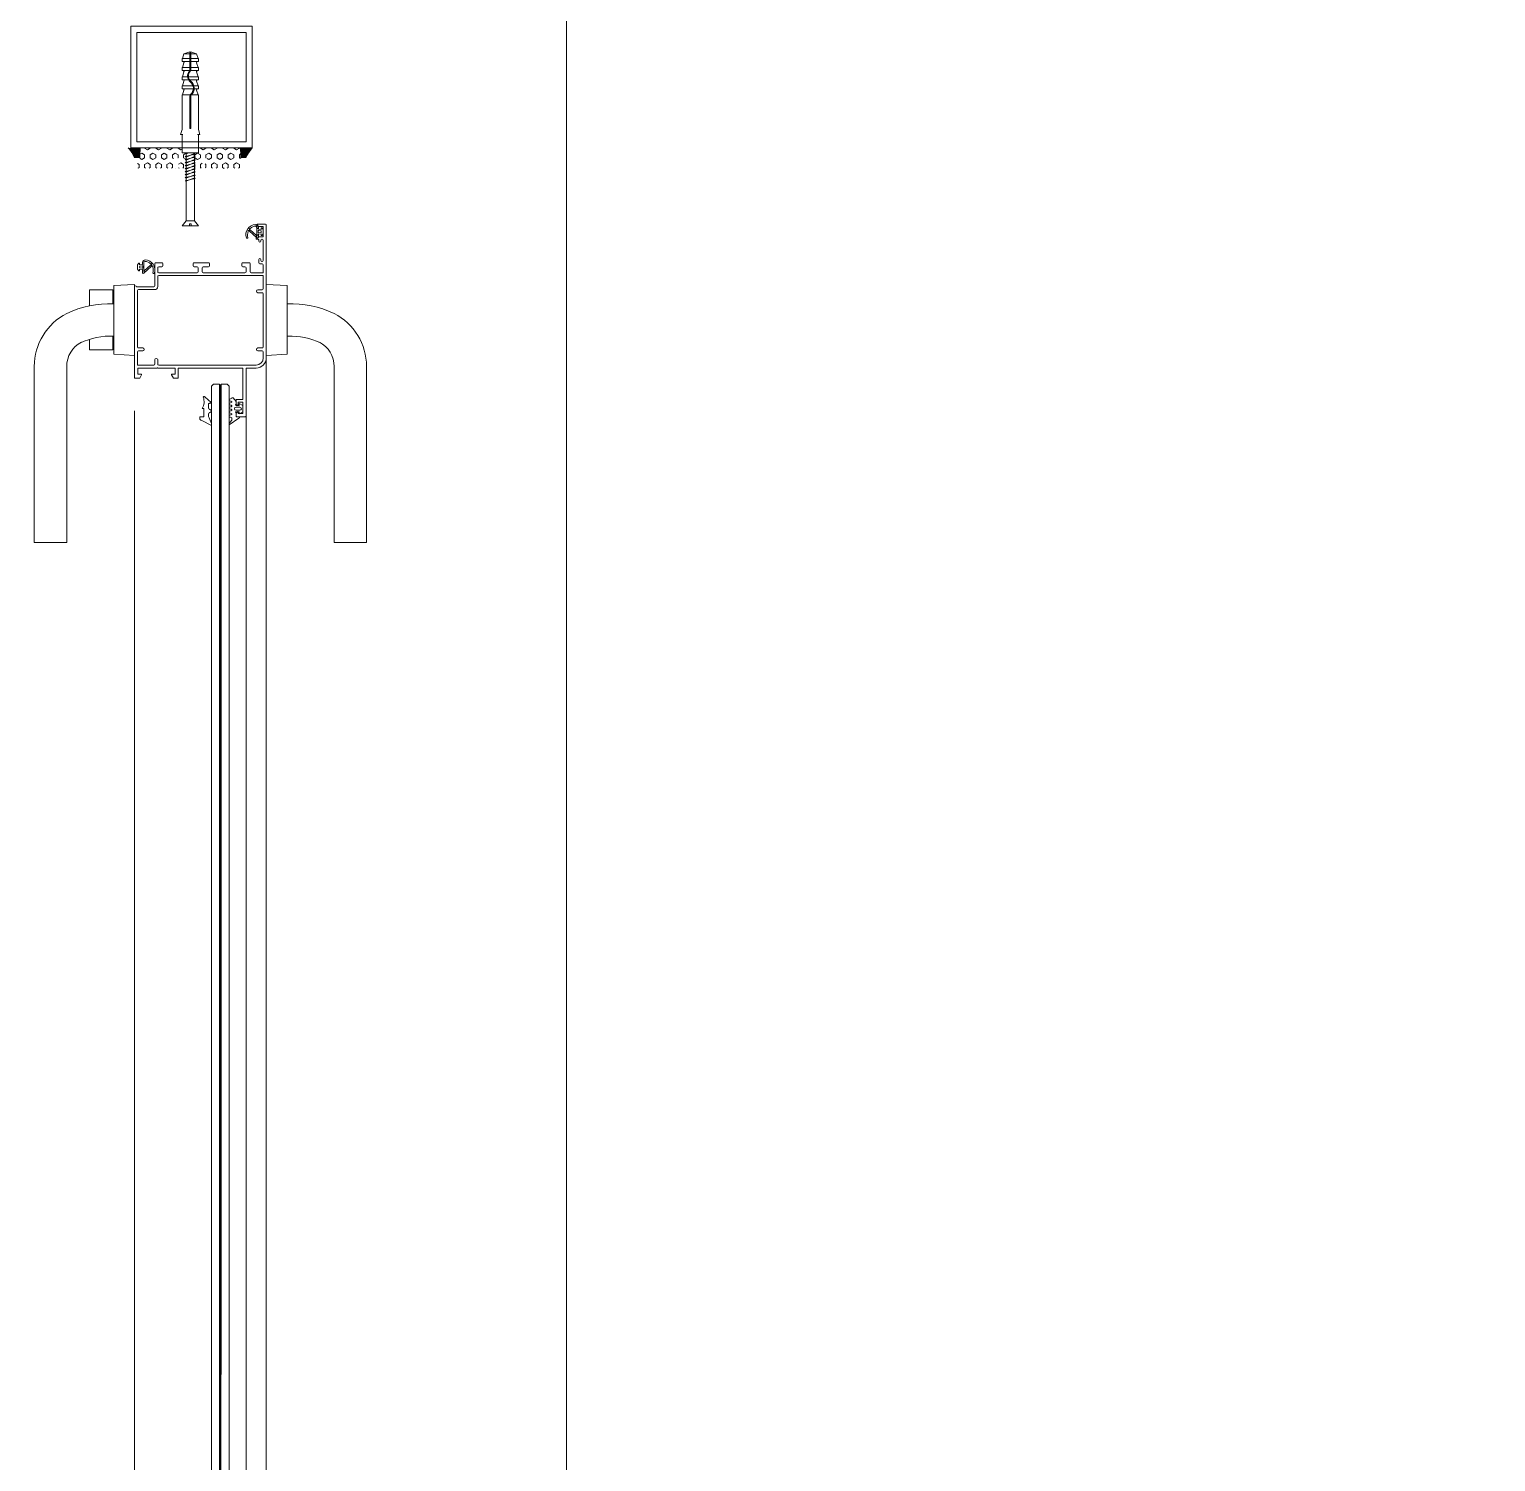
# Model space of a CAD drawing. Header units: millimetres. Extents: x 930469 to 1523124, y -120375 to 411163.
# Drawn here: x 1366767 to 1367490, y 167760 to 168467 of the extents above; entities that cross this region are included whole.
import ezdxf

# ---------------------------------------------------------------- set-up
doc = ezdxf.new("R2010")
doc.units = ezdxf.units.MM
doc.linetypes.add('Xref Landscape 2020 05 04$0$ACAD_ISO02W100', pattern=[15, 12, -3])
doc.layers.get('0').update_dxf_attribs({"color": 8, "lineweight": 0})
for name, color, linetype, lineweight in [('Xref Landscape 2020 05 04$0$D-STEEL', 8, 'Continuous', 0), ('Xref Landscape 2020 05 04$0$FAL Gasket', 8, 'Continuous', 0), ('Xref Landscape 2020 05 04$0$FAL Hardware', 8, 'Continuous', 0), ('Xref Landscape 2020 05 04$0$KichThuoc', 8, 'Continuous', 0), ('Xref Landscape 2020 05 04$0$PK13-Glass', 8, 'Continuous', 0), ('Xref Landscape 2020 05 04$0$PK14-Hidden', 8, 'Xref Landscape 2020 05 04$0$ACAD_ISO02W100', 0), ('Xref Landscape 2020 05 04$0$TEXTCUA', 8, 'Continuous', 0), ('Xref Landscape 2020 05 04$0$THAY', 8, 'Continuous', 0), ('Xref Landscape 2020 05 04$0$tree', 8, 'Continuous', 0), ('Xref Landscape 2020 05 04$0$VATLIEU', 8, 'Continuous', 0)]:
    doc.layers.add(name, color=color, linetype=linetype, lineweight=lineweight)

# ---------------------------------------------------------------- blocks, each defined once
blk = doc.blocks.new('Xref Landscape 2020 05 04$0$G2')
at = {"layer": 'Xref Landscape 2020 05 04$0$TEXTCUA'}
for points in [[(-1.61, 2.12), (-1.13, 2.09), (-1.3, 3.5), (-2.69, 3.5), (-2.89, 3.55), (-3.08, 3.71), (-3.14, 3.9), (-3.09, 4.18), (-2.92, 4.39), (0.2, 7.81, 1.039917), (0.01, 8.61, 0.143131), (-2.87, 8.7, -0.396635), (-3.23, 8.91), (-3.27, 9.04, -0.431654), (-3.05, 9.42, -0.49882), (3.49, 4.88, -0.453145), (2.28, 3.5), (1.3, 3.5), (1.13, 2.09), (1.61, 2.12, -0.79387), (1.78, 1.56), (1, 1.11), (0, 1.11), (-1, 1.11), (-1.78, 1.56, -0.79387)], [(2.28, 4.22, 0.944854), (2.78, 4.79, 0.16012), (1.64, 7.54, 1.160151), (0.91, 7.52), (-1.96, 4.39, 2.968241), (-1.89, 4.22)], [(-0.15, 2.08), (0, 2.08), (0.15, 2.08, 0.376979), (0.45, 2.34), (0.58, 3.33, 0.452455), (0.28, 3.67), (0, 3.67), (-0.28, 3.67, 0.452455), (-0.58, 3.33), (-0.45, 2.34, 0.376979)]]:
    blk.add_lwpolyline(points, format="xyb", close=True, dxfattribs=at)
blk = doc.blocks.new('Xref Landscape 2020 05 04$0$VN')
at = {"layer": 'Xref Landscape 2020 05 04$0$VATLIEU', "ltscale": 4}
for p, q in [((-4, 0), (4, 0)), ((-4, 0), (-4, -9.06)), ((4, 0), (4, -9.06)), ((-4.78, -9.06), (-4, -11.56)), ((-3.63, -9.06), (-4.78, -9.06)), ((-4, -11.56), (-4, -28.58)), ((-0.2, -11.97), (-0.2, -27.92)), ((-0.2, -11.97), (0.2, -11.97)), ((0.2, -11.97), (0.2, -28.09)), ((3.63, -9.06), (4.78, -9.06)), ((4.78, -9.06), (4, -11.56)), ((4, -11.56), (4, -28.58)), ((-4, -28.58), (-0.45, -28.58)), ((-3.11, -30.93), (-3.82, -28.58)), ((0.08, -28.58), (4, -28.58)), ((3.11, -30.93), (3.82, -28.58)), ((-3.59, -31.58), (-4, -31.58)), ((-4, -31.58), (-4, -33.08)), ((-4, -31.58), (-1.9, -31.58)), ((-4, -31.58), (-1.9, -31.58)), ((-4, -33.08), (-1.74, -33.08)), ((-3.59, -36.08), (-4, -36.08)), ((-4, -36.08), (-4, -37.58)), ((-4, -36.08), (0.43, -36.08)), ((-3.11, -35.43), (-3.82, -33.08)), ((-1.5, -31.58), (4, -31.58)), ((-1.5, -31.58), (4, -31.58)), ((-1.32, -33.08), (4, -33.08)), ((0.9, -36.08), (4, -36.08)), ((3.11, -35.43), (3.82, -33.08)), ((3.59, -31.58), (4, -31.58)), ((3.59, -36.08), (4, -36.08)), ((4, -31.58), (4, -33.08)), ((4, -36.08), (4, -37.58)), ((-4, -37.58), (0.96, -37.58)), ((-3.59, -40.58), (-4, -40.58)), ((-4, -40.58), (-4, -42.08)), ((-4, -40.58), (-0.16, -40.58)), ((-4, -42.08), (-0.2, -42.08)), ((-3.11, -39.93), (-3.82, -37.58)), ((-3.11, -44.43), (-3.82, -42.08)), ((-0.2, -40.85), (-0.2, -49.93)), ((0.2, -41), (0.2, -49.93)), ((0.2, -42.08), (4, -42.08)), ((0.29, -40.58), (4, -40.58)), ((1.36, -37.58), (4, -37.58)), ((3.11, -39.93), (3.82, -37.58)), ((3.11, -44.43), (3.82, -42.08)), ((3.59, -40.58), (4, -40.58)), ((4, -40.58), (4, -42.08)), ((-3.59, -45.08), (-4, -45.08)), ((-4, -45.08), (-4, -46.58)), ((-4, -46.58), (-0.2, -46.58)), ((-3.11, -48.93), (-3.82, -46.58)), ((-3.59, -45.08), (3.59, -45.08)), ((-3.11, -48.93), (-0.2, -48.93)), ((-3.11, -48.93), (-0.2, -49.93)), ((0.2, -46.58), (4, -46.58)), ((0.2, -48.93), (3.11, -48.93)), ((3.11, -48.93), (0.2, -49.93)), ((3.11, -48.93), (3.82, -46.58)), ((3.59, -45.08), (4, -45.08)), ((4, -45.08), (4, -46.58))]:
    blk.add_line(p, q, dxfattribs=at)
for centre, radius, start, end in [((2.52, -31.87), 4.43, 133.26325, 231.26891), ((2.52, -31.87), 4.03, 131.32487, 231.26891), ((-1.2, -27.92), 1, 313.26325, 0), ((-0.8, -28.09), 1, 311.32487, 0), ((-3.59, -31.08), 0.5, 270, 16.67425), ((-3.59, -35.58), 0.5, 270, 16.67425), ((-2.33, -37.89), 3.3, 316.61712, 51.06635), ((-2.33, -37.89), 3.7, 318.59321, 51.06635), ((3.59, -31.08), 0.5, 163.32575, 270), ((3.59, -35.58), 0.5, 163.32575, 270), ((-3.59, -40.08), 0.5, 270, 16.67425), ((0.8, -40.85), 1, 136.61712, 180), ((1.2, -41), 1, 138.59321, 180), ((3.59, -40.08), 0.5, 163.32575, 270), ((-3.59, -44.58), 0.5, 270, 16.67425), ((3.59, -44.58), 0.5, 163.32575, 270)]:
    blk.add_arc(centre, radius, start, end, dxfattribs=at)
blk = doc.blocks.new('Xref Landscape 2020 05 04$0$no')
at = {"layer": 'Xref Landscape 2020 05 04$0$VATLIEU'}
for p, q in [((0, 2), (-2.5, 4)), ((-2.5, -4), (-2.5, 4)), ((-2.5, 0.45), (-1.51, 0.45)), ((-1.51, -0.45), (-1.51, 0.45)), ((0, -2), (0, 2)), ((19.48, 2), (0, 2)), ((19.48, 2), (19.8, 2.47)), ((19.48, 2), (21.26, -2)), ((20.94, -2.47), (19.8, 2.47)), ((20.98, 2), (19.91, 2)), ((20.98, 2), (21.3, 2.47)), ((20.98, 2), (21.3, 2.47)), ((20.98, 2), (22.76, -2)), ((22.44, -2.47), (21.3, 2.47)), ((22.48, 2), (21.41, 2)), ((22.48, 2), (22.8, 2.47)), ((22.48, 2), (24.26, -2)), ((23.94, -2.47), (22.8, 2.47)), ((23.98, 2), (22.91, 2)), ((23.98, 2), (24.3, 2.47)), ((23.98, 2), (25.76, -2)), ((25.44, -2.47), (24.3, 2.47)), ((25.48, 2), (24.41, 2)), ((25.48, 2), (25.8, 2.47)), ((25.48, 2), (27.26, -2)), ((26.94, -2.47), (25.8, 2.47)), ((26.98, 2), (25.91, 2)), ((26.98, 2), (27.3, 2.47)), ((26.98, 2), (28.76, -2)), ((28.44, -2.47), (27.3, 2.47)), ((28.48, 2), (27.41, 2)), ((28.48, 2), (28.8, 2.47)), ((28.48, 2), (30.26, -2)), ((29.94, -2.47), (28.8, 2.47)), ((29.94, -2.48), (28.8, 2.47)), ((29.98, 2), (28.91, 2)), ((29.98, 2), (30.3, 2.47)), ((29.98, 2), (31.76, -2)), ((31.44, -2.48), (30.3, 2.47)), ((31.48, 2.01), (30.4, 2.01)), ((31.48, 2.01), (31.79, 2.48)), ((31.48, 2.01), (33.25, -1.99)), ((32.94, -2.47), (31.79, 2.48)), ((32.98, 2), (31.91, 2)), ((32.98, 2.02), (33.29, 2.49)), ((32.98, 2.02), (33.53, 0.76)), ((33.53, 1.45), (33.29, 2.49)), ((-2.5, -0.45), (-1.51, -0.45)), ((0, -2), (-2.5, -4)), ((20.83, -2), (0, -2)), ((20.94, -2.47), (21.26, -2)), ((20.94, -2.47), (21.26, -2)), ((22.33, -2), (21.26, -2)), ((22.44, -2.47), (22.76, -2)), ((23.83, -2), (22.76, -2)), ((23.94, -2.47), (24.26, -2)), ((25.33, -2), (24.26, -2)), ((25.44, -2.47), (25.76, -2)), ((26.83, -2), (25.76, -2)), ((26.94, -2.47), (27.26, -2)), ((28.33, -2), (27.26, -2)), ((28.44, -2.47), (28.76, -2)), ((29.83, -2), (28.76, -2)), ((29.83, -2), (28.76, -2)), ((29.94, -2.49), (30.26, -2.01)), ((31.33, -2), (30.26, -2)), ((31.44, -2.48), (31.76, -2)), ((32.83, -1.99), (31.75, -1.99)), ((32.94, -2.47), (33.25, -1.99)), ((33.53, -1.98), (33.25, -1.98))]:
    blk.add_line(p, q, dxfattribs=at)
at = {"layer": 'Xref Landscape 2020 05 04$0$VATLIEU', "rotation": 90}
blk.add_blockref('Xref Landscape 2020 05 04$0$VN', (33.53, 0), dxfattribs=at)
blk = doc.blocks.new('*U110')
at = {"layer": 'Xref Landscape 2020 05 04$0$PK13-Glass'}
for p, q in [((-55.29, 7.76), (-54.29, 8.76)), ((-55.29, 4.76), (-55.29, 7.76)), ((-54.29, 8.76), (921.55, 8.76)), ((922.55, 4.76), (-55.29, 4.76))]:
    blk.add_line(p, q, dxfattribs=at)
for points in [[(922.55, 3), (922.55, 5.76), (922.55, 7.76), (921.55, 8.76)], [(922.55, 4), (-55.29, 3.98), (-55.29, 3), (-55.29, 1), (-54.29, 0), (921.55, 0)], [(921.55, 0), (922.55, 1), (922.55, 3), (922.55, 3)]]:
    blk.add_lwpolyline(points, dxfattribs=at)
at = {"layer": 'Xref Landscape 2020 05 04$0$PK14-Hidden', "const_width": 0.76}
blk.add_lwpolyline([(922.55, 4.38), (-55.29, 4.38)], dxfattribs=at)
blk = doc.blocks.new('Xref Landscape 2020 05 04$0$kHOA2')
for p, q in [((23, 109.5), (109.93, 109.5)), ((109.93, 93.5), (109.93, 109.5)), ((23, 93.5), (109.93, 93.5)), ((-14.75, 82.3), (-6.9, 82.3)), ((-14.75, 82.3), (-14.75, 70.8)), ((9.62, 82.3), (14.75, 82.3)), ((14.75, 82.3), (14.75, 70.8)), ((-17, 70.3), (-17.5, 60)), ((-17, 70.3), (17, 70.3)), ((-14.75, 70.8), (-8.01, 70.8)), ((7.99, 70.8), (14.75, 70.8)), ((17, 70.3), (17.5, 60)), ((-17.5, 60), (17.5, 60)), ((-17.5, -5), (17.5, -5)), ((-17, -15.3), (-17.5, -5)), ((17, -15.3), (17.5, -5)), ((-17, -15.3), (17, -15.3)), ((23, -38.5), (109.93, -38.5)), ((109.93, -54.5), (109.93, -38.5)), ((23, -54.5), (109.93, -54.5))]:
    blk.add_line(p, q)
for centre, radius, start, end in [((23, 80.1), 29.4, 90, 152.88472), ((44.01, 71.57), 52.03, 155.07229, 181.40068), ((23, 80.1), 13.4, 90, 152.88472), ((44.01, 71.57), 36.03, 155.07229, 182.02294), ((44.01, -16.57), 52.03, 178.59932, 204.92771), ((44.01, -16.57), 36.03, 178.59932, 204.92771), ((23, -25.1), 13.4, 207.11528, 270), ((23, -25.1), 29.4, 207.11528, 270)]:
    blk.add_arc(centre, radius, start, end)

msp = doc.modelspace()

# ---------------------------------------------------------------- hatches: boundary and pattern name
h = msp.add_hatch()
h.set_pattern_fill('HEX', color=256, scale=500, angle=107.05515)
h.set_pattern_definition([(90, (1317632.7895, 145276.3497), (-2.74963036, 3e-11), [1.58750026, -3.17500052]), (210.000007, (1317632.7895, 145276.3497), (1.37481518, -2.38125039), [1.58749994, -3.17499987]), (149.999993, (1317632.7895, 145277.9372), (-1.37481518, -2.38125039), [1.58749994, -3.17499987])])
edge = h.paths.add_edge_path()
edge.add_line((1366829.73, 168398.02), (1366829.53, 168397.82))
edge.add_line((1366829.53, 168397.82), (1366829.33, 168398.02))
edge.add_line((1366829.33, 168398.02), (1366820.21, 168398.02))
edge.add_line((1366820.21, 168398.02), (1366820.21, 168401.02))
edge.add_line((1366820.21, 168401.02), (1366822.21, 168401.02))
edge.add_line((1366822.21, 168401.02), (1366822.21, 168401.42))
edge.add_line((1366822.21, 168401.42), (1366821.29, 168403.02))
edge.add_ellipse((1366858.63, 168403.69), major_axis=(17.5, 33), ratio=1, start_angle=111.29618, end_angle=118.98055, ccw=False)
edge.add_line((1366821.53, 168408.02), (1366842.21, 168408.02))
edge.add_line((1366842.21, 168408.02), (1366842.21, 168405.55))
edge.add_line((1366842.21, 168405.55), (1366844.75, 168405.55))
edge.add_line((1366844.75, 168405.55), (1366843.71, 168405.31))
edge.add_line((1366843.71, 168405.31), (1366844.21, 168404.98))
edge.add_line((1366844.21, 168404.98), (1366844.21, 168403.93))
edge.add_line((1366844.21, 168403.93), (1366843.72, 168403.81))
edge.add_line((1366843.72, 168403.81), (1366844.2, 168403.5))
edge.add_line((1366844.2, 168403.5), (1366844.2, 168402.42))
edge.add_line((1366844.2, 168402.42), (1366843.74, 168402.32))
edge.add_line((1366843.74, 168402.32), (1366844.21, 168402))
edge.add_line((1366844.21, 168402), (1366844.21, 168400.93))
edge.add_line((1366844.21, 168400.93), (1366843.73, 168400.82))
edge.add_line((1366843.73, 168400.82), (1366844.21, 168400.5))
edge.add_line((1366844.21, 168400.5), (1366844.21, 168399.43))
edge.add_line((1366844.21, 168399.43), (1366843.73, 168399.32))
edge.add_line((1366843.73, 168399.32), (1366844.21, 168399))
edge.add_line((1366844.21, 168399), (1366844.21, 168398.02))
edge.add_line((1366844.21, 168398.02), (1366840.31, 168398.02))
edge.add_line((1366840.31, 168398.02), (1366840.31, 168403.02))
edge.add_line((1366840.31, 168403.02), (1366838.08, 168403.02))
edge.add_line((1366838.08, 168403.02), (1366837.16, 168401.42))
edge.add_line((1366837.16, 168401.42), (1366837.16, 168401.02))
edge.add_line((1366837.16, 168401.02), (1366838.86, 168401.02))
edge.add_line((1366838.86, 168401.02), (1366838.86, 168398.02))
edge.add_line((1366838.86, 168398.02), (1366829.73, 168398.02))
edge = h.paths.add_edge_path()
edge.add_line((1366853.56, 168398.02), (1366853.56, 168401.02))
edge.add_line((1366853.56, 168401.02), (1366855.26, 168401.02))
edge.add_line((1366855.26, 168401.02), (1366855.26, 168401.42))
edge.add_line((1366855.26, 168401.42), (1366854.34, 168403.02))
edge.add_line((1366854.34, 168403.02), (1366852.11, 168403.02))
edge.add_line((1366852.11, 168403.02), (1366852.11, 168398.02))
edge.add_line((1366852.11, 168398.02), (1366848.21, 168398.02))
edge.add_line((1366848.21, 168398.02), (1366848.21, 168398.85))
edge.add_line((1366848.21, 168398.85), (1366848.68, 168398.96))
edge.add_line((1366848.68, 168398.96), (1366848.21, 168399.28))
edge.add_line((1366848.21, 168399.28), (1366848.21, 168400.35))
edge.add_line((1366848.21, 168400.35), (1366848.68, 168400.46))
edge.add_line((1366848.68, 168400.46), (1366848.21, 168400.77))
edge.add_line((1366848.21, 168400.77), (1366848.21, 168401.85))
edge.add_line((1366848.21, 168401.85), (1366848.68, 168401.96))
edge.add_line((1366848.68, 168401.96), (1366848.69, 168401.96))
edge.add_line((1366848.69, 168401.96), (1366848.21, 168402.28))
edge.add_line((1366848.21, 168402.28), (1366848.21, 168403.35))
edge.add_line((1366848.21, 168403.35), (1366848.68, 168403.46))
edge.add_line((1366848.68, 168403.46), (1366848.2, 168403.78))
edge.add_line((1366848.2, 168403.78), (1366848.2, 168404.85))
edge.add_line((1366848.2, 168404.85), (1366848.67, 168404.96))
edge.add_line((1366848.67, 168404.96), (1366848.19, 168405.28))
edge.add_line((1366848.19, 168405.28), (1366848.19, 168405.55))
edge.add_line((1366848.19, 168405.55), (1366850.21, 168405.55))
edge.add_line((1366850.21, 168405.55), (1366850.21, 168408.02))
edge.add_line((1366850.21, 168408.02), (1366870.88, 168408.02))
edge.add_ellipse((1366833.78, 168403.69), major_axis=(17.5, 33), ratio=1, start_angle=296.90914, end_angle=304.59351, ccw=False)
edge.add_line((1366871.13, 168403.02), (1366870.21, 168401.42))
edge.add_line((1366870.21, 168401.42), (1366870.21, 168401.02))
edge.add_line((1366870.21, 168401.02), (1366872.21, 168401.02))
edge.add_line((1366872.21, 168401.02), (1366872.21, 168398.02))
edge.add_line((1366872.21, 168398.02), (1366863.08, 168398.02))
edge.add_line((1366863.08, 168398.02), (1366862.88, 168397.82))
edge.add_line((1366862.88, 168397.82), (1366862.68, 168398.02))
edge.add_line((1366862.68, 168398.02), (1366853.56, 168398.02))
at = {"layer": 'Xref Landscape 2020 05 04$0$D-STEEL'}
h = msp.add_hatch(color=256, dxfattribs=at)
h.dxf.hatch_style = 1
edge = h.paths.add_edge_path()
edge.add_line((1366821.26, 168403.07), (1366821.29, 168403.02))
edge.add_line((1366821.29, 168403.02), (1366818.71, 168403.02))
edge.add_ellipse((1366802.56, 168396.41), major_axis=(8.18, 15.41), ratio=1, start_angle=320.21031, end_angle=339.66449)
edge.add_line((1366815.58, 168408.02), (1366821.53, 168408.02))
edge.add_ellipse((1366866.23, 168403.07), major_axis=(21.08, 39.73), ratio=1, start_angle=111.62182, end_angle=117.94127)
h = msp.add_hatch(color=256, dxfattribs=at)
h.dxf.hatch_style = 1
edge = h.paths.add_edge_path()
edge.add_line((1366871.15, 168403.07), (1366871.13, 168403.02))
edge.add_line((1366871.13, 168403.02), (1366873.71, 168403.02))
edge.add_ellipse((1366889.85, 168396.41), major_axis=(8.18, 15.41), ratio=1, start_angle=76.2252, end_angle=95.67937, ccw=False)
edge.add_line((1366876.83, 168408.02), (1366870.88, 168408.02))
edge.add_ellipse((1366826.18, 168403.07), major_axis=(21.08, 39.73), ratio=1, start_angle=297.94841, end_angle=304.26786, ccw=False)
at = {"layer": 'Xref Landscape 2020 05 04$0$tree'}
h = msp.add_hatch(dxfattribs=at)
h.set_pattern_fill('CROSS', color=256, scale=500000, angle=197.05515)
h.set_pattern_definition([(180, (1310021.84, 208353.02), (-124.99999, -125.00002), [62.5, -187.49998]), (270, (1309990.59, 208384.27), (124.99999, -125.00002), [62.5, -187.50003])])
edge = h.paths.add_edge_path()
edge.add_ellipse((1371483.83, 160103.01), major_axis=(187.45, 353.36), ratio=1, start_angle=117.94484, end_angle=207.94485)
edge.add_line((1371483.83, 159703.01), (1392133.83, 159703.01))
edge.add_ellipse((1392133.83, 160703.01), major_axis=(-0.28, 1000), ratio=0.9999997, start_angle=179.98404, end_angle=269.98404)
edge.add_line((1393133.83, 160703.01), (1393133.83, 164153.01))
edge.add_ellipse((1392733.83, 164153.01), major_axis=(187.45, 353.36), ratio=1, start_angle=297.94484, end_angle=387.94485)
edge.add_line((1392733.83, 164553.01), (1389773.83, 164553.01))
edge.add_line((1389773.83, 164553.01), (1389773.83, 166712.83))
edge.add_line((1389773.83, 166712.83), (1375981.83, 166712.83))
edge.add_line((1375981.83, 166712.83), (1375981.83, 168053.01))
edge.add_line((1375981.83, 168053.01), (1371083.83, 168053.01))
edge.add_line((1371083.83, 168053.01), (1371083.83, 160103.01))
edge = h.paths.add_edge_path()
edge.add_line((1366031.83, 159703.01), (1368407.83, 159703.01))
edge.add_ellipse((1368407.83, 160103.01), major_axis=(187.45, 353.36), ratio=1, start_angle=207.94485, end_angle=297.94484)
edge.add_line((1368807.83, 160103.01), (1368819.83, 166887.42))
edge.add_line((1368819.83, 166887.42), (1366043.83, 166887.42))
edge.add_line((1366043.83, 166887.42), (1366031.83, 159703.01))
edge = h.paths.add_edge_path()
edge.add_line((1354339.71, 164838.6), (1351409.83, 164838.6))
edge.add_line((1351409.83, 164838.6), (1351409.83, 159653.01))
edge.add_line((1351409.83, 159653.01), (1357309.83, 159653.01))
edge.add_line((1357309.83, 159653.01), (1357309.83, 160253.01))
edge.add_line((1357309.83, 160253.01), (1358459.83, 160253.01))
edge.add_line((1358459.83, 160253.01), (1359609.83, 160253.01))
edge.add_line((1359609.83, 160253.01), (1359609.83, 159653.01))
edge.add_line((1359609.83, 159653.01), (1364466.83, 159653.01))
edge.add_line((1364466.83, 159653.01), (1364466.83, 173218.01))
edge.add_line((1364466.83, 173218.01), (1363103.32, 173218.01))
edge.add_ellipse((1363103.32, 172868.01), major_axis=(164.02, 309.19), ratio=1, start_angle=27.94485, end_angle=117.98806)
edge.add_ellipse((1358364.53, 172889.92), major_axis=(-0.17, 4388.85), ratio=0.9999997, start_angle=219.54091, end_angle=269.70833, ccw=False)
edge.add_ellipse((1361359.48, 169220.39), major_axis=(163.4, 308.02), ratio=1, start_angle=63.09699, end_angle=168.54162)
edge.add_ellipse((1358459.8, 165703.06), major_axis=(0.71, 4209.8), ratio=0.9999997, start_angle=101.85931, end_angle=320.49943, ccw=False)
edge = h.paths.add_edge_path()
edge.add_line((1351409.83, 168163.56), (1351409.83, 166638.6))
edge.add_line((1351409.83, 166638.6), (1354524.02, 166638.6))
edge.add_ellipse((1358459.83, 165738.6), major_axis=(0.24, 4037.41), ratio=0.9999997, start_angle=358.12776, end_angle=437.12313, ccw=False)
edge.add_ellipse((1358462.65, 172861.86), major_axis=(-1.65, 3090.73), ratio=0.9999997, start_angle=182.36752, end_angle=345.9625)
edge.add_ellipse((1358461.59, 180005.66), major_axis=(-0.91, 4212.12), ratio=0.9999997, start_angle=102.362, end_angle=190.23225, ccw=False)
edge.add_line((1354347.33, 179103.01), (1351409.83, 179103.01))
edge.add_line((1351409.83, 179103.01), (1351409.83, 177842.47))
edge.add_ellipse((1349648.53, 173003.01), major_axis=(-0.43, 5150), ratio=0.9999997, start_angle=272.22091, end_angle=339.99646, ccw=False)
edge.add_ellipse((1349648.53, 173003.01), major_axis=(1.25, 5150), ratio=0.9999997, start_angle=200.01267, end_angle=272.2395, ccw=False)
edge = h.paths.add_edge_path()
edge.add_ellipse((1361482.3, 176610.98), major_axis=(185.82, 350.3), ratio=1, start_angle=104.68181, end_angle=163.96488)
edge.add_line((1361206.94, 176325.64), (1362455.58, 174722.25))
edge.add_ellipse((1362655.42, 174633.16), major_axis=(102.53, 193.29), ratio=1, start_angle=93.91668, end_angle=218.42986)
edge.add_line((1362695.24, 174418.01), (1365981.83, 174418.01))
edge.add_line((1365981.83, 174418.01), (1365981.83, 168853.01))
edge.add_line((1365981.83, 168853.01), (1366831.83, 168853.01))
edge.add_line((1366831.83, 168853.01), (1366831.83, 168838.84))
edge.add_line((1366831.83, 168838.84), (1366816.83, 169025.68))
edge.add_line((1366816.83, 169025.68), (1366816.83, 174376.29))
edge.add_line((1366816.83, 174376.29), (1366816.83, 175253.01))
edge.add_line((1366816.83, 175253.01), (1368857.83, 175253.01))
edge.add_line((1368857.83, 175253.01), (1368498.45, 177850.24))
edge.add_line((1368498.45, 177850.24), (1366062.83, 177850.5))
edge.add_line((1366062.83, 177850.5), (1366062.83, 183669.72))
edge.add_line((1366062.83, 183669.72), (1368558.44, 183698.3))
edge.add_line((1368558.44, 183698.3), (1368857.83, 187713.01))
edge.add_line((1368857.83, 187713.01), (1362801.69, 187713.01))
edge.add_ellipse((1349659.83, 198003.02), major_axis=(-9.69, 16691.1), ratio=0.99999973, start_angle=215.498079, end_angle=231.906006, ccw=False)
edge.add_line((1359359.83, 184419.84), (1359359.83, 184115.51))
edge.add_ellipse((1358449.78, 179992.19), major_axis=(-0.76, 4222.55), ratio=0.9999997, start_angle=218.80172, end_angle=347.54358, ccw=False)
edge = h.paths.add_edge_path()
edge.add_ellipse((1340883.83, 165738.6), major_axis=(-0.17, 4037.41), ratio=0.9999997, start_angle=282.87787, end_angle=361.87324, ccw=False)
edge.add_line((1344819.65, 166638.6), (1347933.83, 166638.6))
edge.add_line((1347933.83, 166638.6), (1347933.83, 168163.56))
edge.add_ellipse((1349695.13, 173003.01), major_axis=(0.16, 5150), ratio=0.9999997, start_angle=87.77611, end_angle=160.00293, ccw=False)
edge.add_ellipse((1349695.13, 173003.01), major_axis=(0.43, 5150), ratio=0.9999997, start_angle=380.00355, end_angle=447.7791, ccw=False)
edge.add_line((1347933.83, 177842.47), (1347933.83, 179103.01))
edge.add_line((1347933.83, 179103.01), (1344832.57, 179103.01))
edge.add_ellipse((1340894.06, 179996.59), major_axis=(0.67, 4038.6), ratio=0.9999997, start_angle=179.86436, end_angle=257.22648, ccw=False)
edge.add_ellipse((1340883.83, 172864.51), major_axis=(-10.14, 3093.47), ratio=0.9999997, start_angle=-0.18775, end_angle=177.36392)
edge = h.paths.add_edge_path()
edge.add_line((1334876.83, 159653.01), (1339733.83, 159653.01))
edge.add_line((1339733.83, 159653.01), (1339733.83, 160253.01))
edge.add_line((1339733.83, 160253.01), (1340883.83, 160253.01))
edge.add_line((1340883.83, 160253.01), (1342033.83, 160253.01))
edge.add_line((1342033.83, 160253.01), (1342033.83, 159653.01))
edge.add_line((1342033.83, 159653.01), (1347933.83, 159653.01))
edge.add_line((1347933.83, 159653.01), (1347933.83, 164838.6))
edge.add_line((1347933.83, 164838.6), (1345003.95, 164838.6))
edge.add_ellipse((1340880.23, 165711.79), major_axis=(-0.05, 4215.16), ratio=0.9999997, start_angle=38.53833, end_angle=258.04365, ccw=False)
edge.add_ellipse((1337993.12, 169225.68), major_axis=(158.97, 299.68), ratio=1, start_angle=258.20788, end_angle=353.51148)
edge.add_ellipse((1340857.35, 172832.17), major_axis=(-0.1, 4267.16), ratio=0.9999997, start_angle=89.52094, end_angle=141.22285, ccw=False)
edge.add_ellipse((1336240.34, 172868.01), major_axis=(164.02, 309.19), ratio=1, start_angle=297.90162, end_angle=387.94485)
edge.add_line((1336240.34, 173218.01), (1334876.83, 173218.01))
edge.add_line((1334876.83, 173218.01), (1334876.83, 159653.01))
edge = h.paths.add_edge_path()
edge.add_ellipse((1330899.83, 160103.01), major_axis=(187.45, 353.36), ratio=1, start_angle=117.94484, end_angle=207.94485)
edge.add_line((1330899.83, 159703.01), (1333311.83, 159703.01))
edge.add_line((1333311.83, 159703.01), (1333311.83, 164823.01))
edge.add_line((1333311.83, 164823.01), (1330499.83, 164823.01))
edge.add_line((1330499.83, 164823.01), (1330499.83, 160103.01))
edge = h.paths.add_edge_path()
edge.add_line((1309531.84, 164603.01), (1308383.84, 164553.01))
edge.add_ellipse((1308383.84, 164153.01), major_axis=(187.45, 353.36), ratio=1, start_angle=27.94485, end_angle=117.94484)
edge.add_line((1307983.84, 164153.01), (1307983.84, 160703.01))
edge.add_ellipse((1308983.84, 160703.01), major_axis=(0.36, 1000), ratio=0.9999997, start_angle=90.02039, end_angle=180.02039)
edge.add_line((1308983.84, 159703.01), (1327871.83, 159703.01))
edge.add_ellipse((1327871.83, 160103.01), major_axis=(187.45, 353.36), ratio=1, start_angle=207.94485, end_angle=297.94484)
edge.add_line((1328271.83, 160103.01), (1328321.83, 168053.01))
edge.add_line((1328321.83, 168053.01), (1323361.83, 168053.01))
edge.add_line((1323361.83, 168053.01), (1323361.83, 166712.83))
edge.add_line((1323361.83, 166712.83), (1319921.83, 166612.83))
edge.add_line((1319921.83, 166612.83), (1319921.83, 165012.83))
edge.add_line((1319921.83, 165012.83), (1310121.84, 165012.83))
edge.add_line((1310121.84, 165012.83), (1310121.84, 166612.83))
edge.add_line((1310121.84, 166612.83), (1309531.84, 166712.83))
edge.add_line((1309531.84, 166712.83), (1309531.84, 164603.01))
edge = h.paths.add_edge_path()
edge.add_line((1330449.83, 187713.01), (1330449.83, 183213.01))
edge.add_line((1330449.83, 183213.01), (1330726.6, 183662.56))
edge.add_line((1330726.6, 183662.56), (1333280.83, 183669.72))
edge.add_line((1333280.83, 183669.72), (1333280.83, 177850.5))
edge.add_line((1333280.83, 177850.5), (1330845.21, 177850.24))
edge.add_line((1330845.21, 177850.24), (1330449.83, 175118.01))
edge.add_line((1330449.83, 175118.01), (1332526.83, 175118.01))
edge.add_line((1332526.83, 175118.01), (1332526.83, 174418.01))
edge.add_line((1332526.83, 174418.01), (1332511.83, 167203.01))
edge.add_line((1332511.83, 167203.01), (1333361.83, 167203.01))
edge.add_line((1333361.83, 167203.01), (1333361.83, 174418.01))
edge.add_line((1333361.83, 174418.01), (1336648.43, 174418.01))
edge.add_ellipse((1336580.59, 174872.88), major_axis=(215.52, 406.27), ratio=1, start_angle=216.42746, end_angle=265.26183)
edge.add_ellipse((1327854.42, 181360.67), major_axis=(-17.63, 11332.54), ratio=0.99999973, start_angle=233.44058, end_angle=245.841668)
edge.add_ellipse((1341028.7, 179866.82), major_axis=(0.63, 4216.24), ratio=0.9999997, start_angle=14.35697, end_angle=137.90172, ccw=False)
edge.add_line((1339983.83, 183951.54), (1339983.83, 184419.84))
edge.add_ellipse((1349683.83, 198003.02), major_axis=(1.21, 16691.1), ratio=0.99999973, start_angle=128.064873, end_angle=144.4728, ccw=False)
edge.add_line((1336541.97, 187713.01), (1330449.83, 187713.01))

# ---------------------------------------------------------------- linework, layer by layer
for p, q in [((1366820.21, 168398.02), (1366820.21, 168398.02)), ((1366838.86, 168398.02), (1366838.86, 168398.02)), ((1366853.56, 168398.02), (1366853.56, 168398.02)), ((1366878.71, 168369.15), (1366878.71, 168369.85)), ((1366879.41, 168368.15), (1366878.71, 168369.15)), ((1366879.21, 168370.35), (1366883.41, 168370.35)), ((1366879.91, 168368.15), (1366879.41, 168368.15)), ((1366882.21, 168369.15), (1366879.91, 168369.15)), ((1366879.91, 168369.15), (1366879.91, 168368.15)), ((1366882.21, 168364.15), (1366882.21, 168369.15)), ((1366883.71, 168370.05), (1366883.71, 168304.35)), ((1366878.71, 168364.15), (1366879.41, 168365.15)), ((1366878.71, 168363.75), (1366878.71, 168364.15)), ((1366878.71, 168362.95), (1366878.71, 168363.75)), ((1366878.71, 168362.95), (1366879.71, 168362.95)), ((1366879.41, 168365.15), (1366879.91, 168365.15)), ((1366879.91, 168365.15), (1366879.91, 168364.15)), ((1366879.91, 168364.15), (1366882.21, 168364.15)), ((1366880.01, 168361.94), (1366880.01, 168362.65)), ((1366880.52, 168361.45), (1366880.5, 168361.45)), ((1366881.01, 168362.45), (1366881.01, 168361.94)), ((1366881.71, 168362.95), (1366881.51, 168362.95)), ((1366882.21, 168352.45), (1366882.21, 168362.45)), ((1366829.21, 168351.35), (1366832.11, 168351.35)), ((1366848.11, 168351.35), (1366855.14, 168351.35)), ((1366872.15, 168351.35), (1366875.21, 168351.35)), ((1366880.01, 168351.25), (1366880.01, 168352.96)), ((1366880.5, 168353.45), (1366880.52, 168353.45)), ((1366881.01, 168352.96), (1366881.01, 168352.45)), ((1366881.51, 168351.95), (1366881.71, 168351.95)), ((1366828.71, 168339.95), (1366828.71, 168350.85)), ((1366830.11, 168348.85), (1366830.11, 168346.85)), ((1366830.11, 168344.45), (1366830.11, 168339.55)), ((1366832.11, 168349.35), (1366830.61, 168349.35)), ((1366830.61, 168346.35), (1366849.61, 168346.35)), ((1366882.21, 168344.95), (1366830.61, 168344.95)), ((1366832.61, 168350.85), (1366832.61, 168349.85)), ((1366847.61, 168349.85), (1366847.61, 168350.85)), ((1366849.61, 168349.35), (1366848.11, 168349.35)), ((1366850.11, 168346.85), (1366850.11, 168348.85)), ((1366852.11, 168348.85), (1366852.11, 168346.85)), ((1366855.14, 168349.35), (1366852.61, 168349.35)), ((1366852.61, 168346.35), (1366873.21, 168346.35)), ((1366855.64, 168350.85), (1366855.64, 168349.85)), ((1366871.65, 168349.85), (1366871.65, 168350.85)), ((1366873.21, 168349.35), (1366872.15, 168349.35)), ((1366873.71, 168346.85), (1366873.71, 168348.85)), ((1366875.71, 168350.85), (1366875.71, 168346.85)), ((1366876.21, 168346.35), (1366882.21, 168346.35)), ((1366881.71, 168350.75), (1366880.51, 168350.75)), ((1366882.21, 168346.35), (1366882.21, 168350.25)), ((1366882.21, 168338.45), (1366882.21, 168344.95)), ((1366818.71, 168294.35), (1366818.71, 168339.45)), ((1366819.71, 168339.45), (1366828.21, 168339.45)), ((1366820.21, 168337.55), (1366820.21, 168309.75)), ((1366828.61, 168338.05), (1366820.71, 168338.05)), ((1366879.55, 168337.95), (1366881.71, 168337.95)), ((1366881.71, 168336.55), (1366879.55, 168336.55)), ((1366882.21, 168309.75), (1366882.21, 168336.05)), ((1366820.71, 168309.25), (1366822.86, 168309.25)), ((1366879.55, 168309.25), (1366881.71, 168309.25)), ((1366820.21, 168307.35), (1366820.21, 168300.85)), ((1366820.21, 168300.85), (1366828.21, 168300.85)), ((1366822.86, 168307.85), (1366820.71, 168307.85)), ((1366828.71, 168301.35), (1366828.71, 168303.5)), ((1366830.11, 168303.5), (1366830.11, 168301.35)), ((1366830.61, 168300.85), (1366878.71, 168300.85)), ((1366881.71, 168307.85), (1366879.55, 168307.85)), ((1366882.21, 168304.35), (1366882.21, 168307.35)), ((1366883.71, 168306.74), (1366883.71, 167291.94, 0)), ((1366821.28, 168294.35), (1366818.71, 168294.35)), ((1366829.81, 168299.35), (1366820.3, 168299.35)), ((1366820.3, 168299.35), (1366820.3, 168296.35)), ((1366820.3, 168296.35), (1366822.2, 168296.35)), ((1366822.2, 168295.95), (1366821.28, 168294.35)), ((1366822.2, 168296.35), (1366822.2, 168295.95)), ((1366830.01, 168299.55), (1366829.81, 168299.35)), ((1366830.21, 168299.35), (1366830.01, 168299.55)), ((1366838.7, 168299.35), (1366830.21, 168299.35)), ((1366837, 168295.95), (1366837, 168296.35)), ((1366837, 168296.35), (1366838.7, 168296.35)), ((1366837.92, 168294.35), (1366837, 168295.95)), ((1366840.15, 168294.35), (1366837.92, 168294.35)), ((1366838.7, 168296.35), (1366838.7, 168299.35)), ((1366872.21, 168299.35), (1366840.15, 168299.35)), ((1366840.15, 168299.35), (1366840.15, 168294.35)), ((1366872.21, 168283.75), (1366872.21, 168299.35)), ((1366878.71, 168299.35), (1366873.71, 168299.35)), ((1366873.71, 168299.35), (1366873.71, 168275.65)), ((1366868.91, 168281.42), (1366868.91, 168283.75)), ((1366868.91, 168283.75), (1366872.21, 168283.75)), ((1366869.61, 168280.83), (1366868.91, 168281.42)), ((1366869.91, 168280.83), (1366869.61, 168280.83)), ((1366872.21, 168282.55), (1366869.91, 168282.55)), ((1366869.91, 168282.55), (1366869.91, 168280.83)), ((1366872.21, 168276.85), (1366872.21, 168282.55)), ((1366818.71, 168278.31), (1366818.71, 167321.15, 0)), ((1366868.91, 168277.02), (1366869.61, 168277.83)), ((1366868.91, 168275.65), (1366868.91, 168277.02)), ((1366873.41, 168275.35), (1366869.21, 168275.35)), ((1366869.61, 168277.83), (1366869.91, 168277.83)), ((1366869.91, 168277.83), (1366869.91, 168276.85)), ((1366869.91, 168276.85), (1366872.21, 168276.85)), ((1366873.71, 168278.26), (1366873.71, 167330.39, 0))]:
    msp.add_line(p, q)
msp.add_lwpolyline([(1366882.21, 168346.35), (1366882.21, 168346.35)])
at = {"elevation": 0}
for points in [[(1366865.41, 168271.25), (1366865.41, 168272, -0.317523), (1366865.74, 168272.47), (1366866.68, 168273.6, 0.107139), (1366866.77, 168274.02), (1366866.77, 168274.78, 0.173626), (1366866.03, 168275.07), (1366865.65, 168275.19, -0.362465), (1366865.41, 168275.48), (1366865.41, 168275.78, -0.362465), (1366865.65, 168276.07), (1366866.03, 168276.19, 0.173626), (1366866.77, 168276.48), (1366866.77, 168276.78, 0.173626), (1366866.03, 168277.07), (1366865.65, 168277.19, -0.362465), (1366865.41, 168277.48), (1366865.41, 168277.78, -0.362465), (1366865.65, 168278.07), (1366866.03, 168278.19, 0.173626), (1366866.77, 168278.48), (1366866.77, 168278.78, 0.173626), (1366866.03, 168279.07), (1366865.65, 168279.19, -0.362465), (1366865.41, 168279.48), (1366865.41, 168279.78, -0.362465), (1366865.65, 168280.07), (1366866.03, 168280.19, 0.173626), (1366866.77, 168280.48), (1366866.77, 168280.78, 0.173626), (1366866.03, 168281.07), (1366865.65, 168281.19, -0.362465), (1366865.41, 168281.48), (1366865.41, 168281.78, -0.362465), (1366865.65, 168282.07), (1366866.03, 168282.19, 0.173626), (1366866.77, 168282.48), (1366866.77, 168282.78, 0.173626), (1366866.03, 168283.07), (1366865.65, 168283.19, -0.362465), (1366865.41, 168283.48), (1366865.41, 168283.78, -0.362465), (1366865.65, 168284.07), (1366866.03, 168284.19, 0.173626), (1366866.77, 168284.48), (1366866.77, 168284.73), (1366867.3, 168284.73), (1366868.91, 168282.9), (1366868.91, 168281.43), (1366868.87, 168281.43, 1), (1366868.87, 168280.83), (1366870.29, 168280.83), (1366870.29, 168281.85), (1366872.21, 168280.85), (1366872.21, 168277.81), (1366870.29, 168276.81), (1366870.29, 168277.81), (1366868.87, 168277.81, 1), (1366868.87, 168277.21), (1366868.91, 168277.21), (1366868.91, 168275.32), (1366870.57, 168275.32), (1366870.57, 168275.12, -0.349828), (1366870.18, 168274.64)], [(1366865.41, 168271.25), (1366865.41, 168272, -0.317523), (1366865.74, 168272.47), (1366866.68, 168273.6, 0.107139), (1366866.77, 168274.02), (1366866.77, 168274.78, 0.173626), (1366866.03, 168275.07), (1366865.65, 168275.19, -0.362465), (1366865.41, 168275.48), (1366865.41, 168275.78, -0.362465), (1366865.65, 168276.07), (1366866.03, 168276.19, 0.173626), (1366866.77, 168276.48), (1366866.77, 168276.78, 0.173626), (1366866.03, 168277.07), (1366865.65, 168277.19, -0.362465), (1366865.41, 168277.48), (1366865.41, 168277.78, -0.362465), (1366865.65, 168278.07), (1366866.03, 168278.19, 0.173626), (1366866.77, 168278.48), (1366866.77, 168278.78, 0.173626), (1366866.03, 168279.07), (1366865.65, 168279.19, -0.362465), (1366865.41, 168279.48), (1366865.41, 168279.78, -0.362465), (1366865.65, 168280.07), (1366866.03, 168280.19, 0.173626), (1366866.77, 168280.48), (1366866.77, 168280.78, 0.173626), (1366866.03, 168281.07), (1366865.65, 168281.19, -0.362465), (1366865.41, 168281.48), (1366865.41, 168281.78, -0.362465), (1366865.65, 168282.07), (1366866.03, 168282.19, 0.173626), (1366866.77, 168282.48), (1366866.77, 168282.78, 0.173626), (1366866.03, 168283.07), (1366865.65, 168283.19, -0.362465), (1366865.41, 168283.48), (1366865.41, 168283.78, -0.362465), (1366865.65, 168284.07), (1366866.03, 168284.19, 0.173626), (1366866.77, 168284.48), (1366866.77, 168284.73), (1366867.3, 168284.73), (1366868.91, 168282.9), (1366868.91, 168281.43), (1366868.87, 168281.43, 1), (1366868.87, 168280.83), (1366870.29, 168280.83), (1366870.29, 168281.85), (1366872.21, 168280.85), (1366872.21, 168277.81), (1366870.29, 168276.81), (1366870.29, 168277.81), (1366868.87, 168277.81, 1), (1366868.87, 168277.21), (1366868.91, 168277.21), (1366868.91, 168275.32), (1366870.57, 168275.32), (1366870.57, 168275.12, -0.349828), (1366870.18, 168274.64)], [(1366868.78, 168278.57), (1366870.7, 168278.57, 1), (1366870.7, 168280.01), (1366868.78, 168280.01, 1)], [(1366868.78, 168278.57), (1366870.7, 168278.57, 1), (1366870.7, 168280.01), (1366868.78, 168280.01, 1)]]:
    msp.add_lwpolyline(points, format="xyb", close=True, dxfattribs=at)
for centre, radius, start, end in [((1366879.21, 168369.85), 0.5, 90, 180), ((1366883.41, 168370.05), 0.3, 0, 90), ((1366879.71, 168362.65), 0.3, 0, 90), ((1366880.5, 168361.94), 0.49, 180, 270), ((1366880.52, 168361.94), 0.49, 270, 0), ((1366881.51, 168362.45), 0.5, 90, 180), ((1366881.71, 168362.45), 0.5, 0, 90), ((1366829.21, 168350.85), 0.5, 90, 180), ((1366832.11, 168350.85), 0.5, 0, 90), ((1366848.11, 168350.85), 0.5, 90, 180), ((1366855.14, 168350.85), 0.5, 0, 90), ((1366872.15, 168350.85), 0.5, 90, 180), ((1366875.21, 168350.85), 0.5, 0, 90), ((1366880.5, 168352.96), 0.49, 90, 180), ((1366880.52, 168352.96), 0.49, 0, 90), ((1366881.51, 168352.45), 0.5, 180, 270), ((1366881.71, 168352.45), 0.5, 270, 0), ((1366830.61, 168348.85), 0.5, 90, 180), ((1366830.61, 168346.85), 0.5, 180, 270), ((1366830.61, 168344.45), 0.5, 90, 180), ((1366832.11, 168349.85), 0.5, 270, 0), ((1366848.11, 168349.85), 0.5, 180, 270), ((1366849.61, 168348.85), 0.5, 0, 90), ((1366849.61, 168346.85), 0.5, 270, 0), ((1366852.61, 168348.85), 0.5, 90, 180), ((1366852.61, 168346.85), 0.5, 180, 270), ((1366855.14, 168349.85), 0.5, 270, 0), ((1366872.15, 168349.85), 0.5, 180, 270), ((1366873.21, 168348.85), 0.5, 0, 90), ((1366873.21, 168346.85), 0.5, 270, 0), ((1366876.21, 168346.85), 0.5, 180, 270), ((1366880.51, 168351.25), 0.5, 180, 270), ((1366881.71, 168350.25), 0.5, 0, 90), ((1366819.21, 168339.45), 0.5, 0, 180), ((1366820.71, 168337.55), 0.5, 90, 180), ((1366828.21, 168339.95), 0.5, 270, 0), ((1366828.61, 168339.55), 1.5, 270, 0), ((1366879.61, 168337.25), 0.702, 94.70738, 265.29262), ((1366881.71, 168338.45), 0.5, 270, 0), ((1366881.71, 168336.05), 0.5, 0, 90), ((1366820.71, 168309.75), 0.5, 180, 270), ((1366822.8, 168308.55), 0.702, 274.70738, 85.29262), ((1366879.61, 168308.55), 0.702, 94.70738, 265.29262), ((1366881.71, 168309.75), 0.5, 270, 0), ((1366820.71, 168307.35), 0.5, 90, 180), ((1366828.21, 168301.35), 0.5, 270, 0), ((1366829.41, 168303.44), 0.702, 4.7074, 175.29263), ((1366830.61, 168301.35), 0.5, 180, 270), ((1366878.71, 168304.35), 5, 270, 0), ((1366878.71, 168304.35), 3.5, 270, 0), ((1366881.71, 168307.35), 0.5, 0, 90), ((1366869.21, 168275.65), 0.3, 180, 270), ((1366873.41, 168275.65), 0.3, 270, 0)]:
    msp.add_arc(centre, radius, start, end)
at = {"layer": 'Xref Landscape 2020 05 04$0$D-STEEL'}
for centre, radius, start, end in [((1366802.56, 168396.41), 17.45, 22.26547, 41.71964), ((1366858.63, 168403.69), 37.35, 173.35134, 181.03571), ((1366833.78, 168403.69), 37.35, 358.96429, 6.64867), ((1366889.85, 168396.41), 17.45, 138.28036, 157.73453)]:
    msp.add_arc(centre, radius, start, end, dxfattribs=at)
at = {"layer": 'Xref Landscape 2020 05 04$0$FAL Gasket', "elevation": 0}
for points in [[(1366856.19, 168282.61), (1366855.38, 168283.4, -0.159921), (1366855.12, 168283.58), (1366853.33, 168285.12, 0.240828), (1366853.09, 168285.25), (1366852.89, 168285.25, 0.420985), (1366852.59, 168284.94, -0.237343), (1366852.07, 168279.45), (1366852.91, 168279.45), (1366852.91, 168275.35), (1366850.91, 168275.35), (1366850.91, 168274.5, 0.398895), (1366851.85, 168273.5), (1366856.6, 168270.95), (1366856.6, 168271.95), (1366855.5, 168274.79, -0.193435), (1366855.22, 168275.48), (1366855.22, 168276.81, -0.373238), (1366855.65, 168277.31), (1366856.34, 168277.71, 0.373238), (1366856.6, 168278.01), (1366856.6, 168278.29, 0.373238), (1366856.34, 168278.58), (1366855.65, 168278.99, -0.373238), (1366855.22, 168279.48), (1366855.22, 168281.45, -0.414214), (1366855.72, 168281.95), (1366856.1, 168281.95, 0.414214), (1366856.4, 168282.25), (1366856.4, 168282.33, 0.325794)], [(1366867.3, 168284.73), (1366866.77, 168284.73), (1366866.77, 168284.48, -0.173626), (1366866.03, 168284.19), (1366865.65, 168284.07, 0.362465), (1366865.41, 168283.78), (1366865.41, 168283.48, 0.362465), (1366865.65, 168283.19), (1366866.03, 168283.07, -0.173626), (1366866.77, 168282.78), (1366866.77, 168282.48, -0.173626), (1366866.03, 168282.19), (1366865.65, 168282.07, 0.362465), (1366865.41, 168281.78), (1366865.41, 168281.48, 0.362465), (1366865.65, 168281.19), (1366866.03, 168281.07, -0.173626), (1366866.77, 168280.78), (1366866.77, 168280.48, -0.173626), (1366866.03, 168280.19), (1366865.65, 168280.07, 0.362465), (1366865.41, 168279.78), (1366865.41, 168279.48, 0.362465), (1366865.65, 168279.19), (1366866.03, 168279.07, -0.173626), (1366866.77, 168278.78), (1366866.77, 168278.48, -0.173626), (1366866.03, 168278.19), (1366865.65, 168278.07, 0.362465), (1366865.41, 168277.78), (1366865.41, 168277.48, 0.362465), (1366865.65, 168277.19), (1366866.03, 168277.07, -0.173626), (1366866.77, 168276.78), (1366866.77, 168276.48, -0.173626), (1366866.03, 168276.19), (1366865.65, 168276.07, 0.362465), (1366865.41, 168275.78), (1366865.41, 168275.48, 0.362465), (1366865.65, 168275.19), (1366866.03, 168275.07, -0.173626), (1366866.77, 168274.78), (1366866.77, 168274.02, -0.107139), (1366866.68, 168273.6), (1366865.74, 168272.47, 0.317523), (1366865.41, 168272), (1366865.41, 168271.25), (1366870.18, 168274.64, 0.349828), (1366870.57, 168275.12), (1366870.57, 168275.32), (1366868.91, 168275.32), (1366868.91, 168277.21), (1366868.87, 168277.21, -1), (1366868.87, 168277.81), (1366870.29, 168277.81), (1366870.29, 168276.81), (1366872.21, 168277.81), (1366872.21, 168280.85), (1366870.29, 168281.85), (1366870.29, 168280.83), (1366868.87, 168280.83, -1), (1366868.87, 168281.43), (1366868.91, 168281.43), (1366868.91, 168282.9)], [(1366870.7, 168280.01, -1), (1366870.7, 168278.57), (1366868.78, 168278.57, -1), (1366868.78, 168280.01)]]:
    msp.add_lwpolyline(points, format="xyb", close=True, dxfattribs=at)
at = {"layer": 'Xref Landscape 2020 05 04$0$KichThuoc', "elevation": 0}
for points in [[(1366816.83, 168468.02), (1366876.83, 168468.02), (1366876.83, 168408.02), (1366816.83, 168408.02)], [(1366819.83, 168465.02), (1366873.83, 168465.02), (1366873.83, 168411.02), (1366819.83, 168411.02)]]:
    msp.add_lwpolyline(points, close=True, dxfattribs=at)
at = {"layer": 'Xref Landscape 2020 05 04$0$THAY'}
msp.add_line((1367031.83, 167198.02), (1367031.83, 174918.01), dxfattribs=at)

# ---------------------------------------------------------------- block references
at = {"rotation": 89.9999999993231}
msp.add_blockref('Xref Landscape 2020 05 04$0$no', (1366846.21, 168372.02), dxfattribs=at)
at = {"extrusion": (0, 0, -1), "zscale": -0.9999999999989416, "rotation": 270.0000000006769}
msp.add_blockref('*U110', (-1366865.36, 168236.06), dxfattribs=at)
at = {"layer": 'Xref Landscape 2020 05 04$0$FAL Gasket', "rotation": 89.9999999993231}
msp.add_blockref('Xref Landscape 2020 05 04$0$G2', (1366883.32, 168366.65), dxfattribs=at)
at = {"layer": 'Xref Landscape 2020 05 04$0$FAL Gasket', "extrusion": (0, 0, -1), "zscale": -0.9999999999989416, "rotation": 90.00000000067693}
msp.add_blockref('Xref Landscape 2020 05 04$0$G2', (-1366819.1, 168349.22), dxfattribs=at)
at = {"layer": 'Xref Landscape 2020 05 04$0$FAL Hardware', "extrusion": (0, 0, -1), "zscale": -0.9999999999989416, "rotation": 270.0000000006769}
msp.add_blockref('Xref Landscape 2020 05 04$0$kHOA2', (-1366878.71, 168323.12), dxfattribs=at)

doc.saveas('drawing.dxf')
